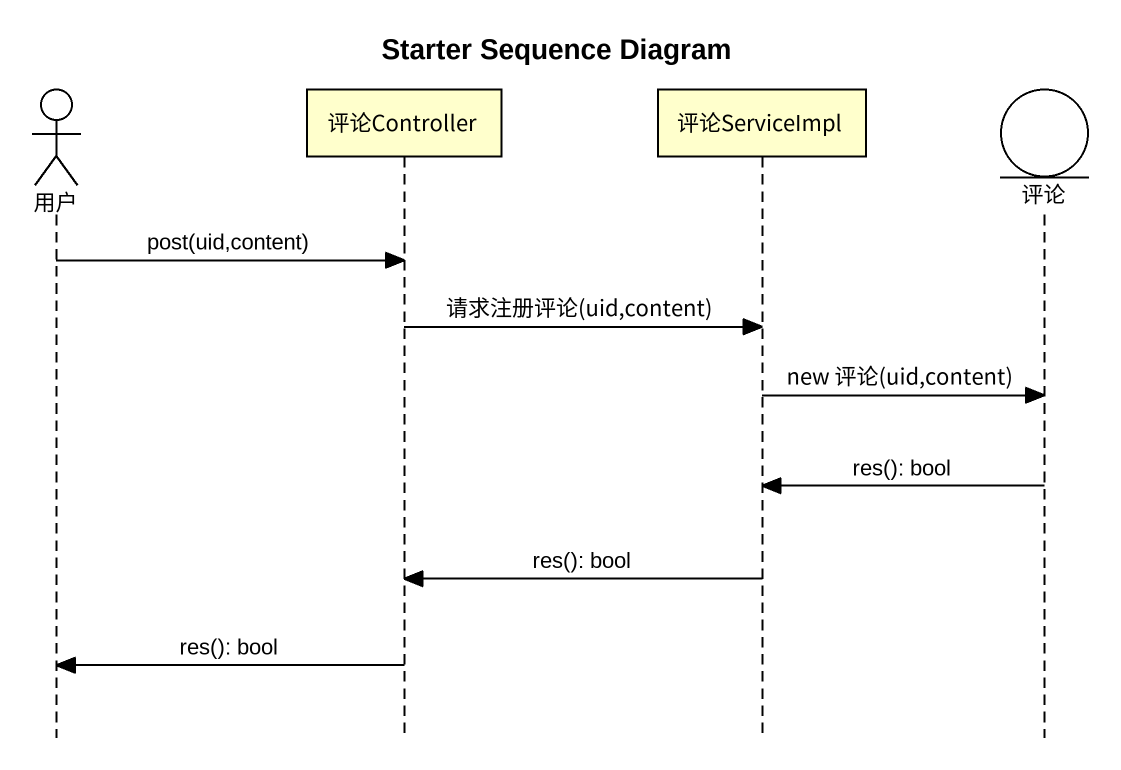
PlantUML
@startuml
title Starter Sequence Diagram
hide footbox
actor 用户
participant 评论Controller
participant 评论ServiceImpl
entity 评论

用户 -> 评论Controller : post(uid,content)
评论Controller -> 评论ServiceImpl : 请求注册评论(uid,content)
评论ServiceImpl -> 评论 : new 评论(uid,content)
评论 -> 评论ServiceImpl : res(): bool
评论ServiceImpl -> 评论Controller : res(): bool
评论Controller -> 用户 : res(): bool
@enduml
